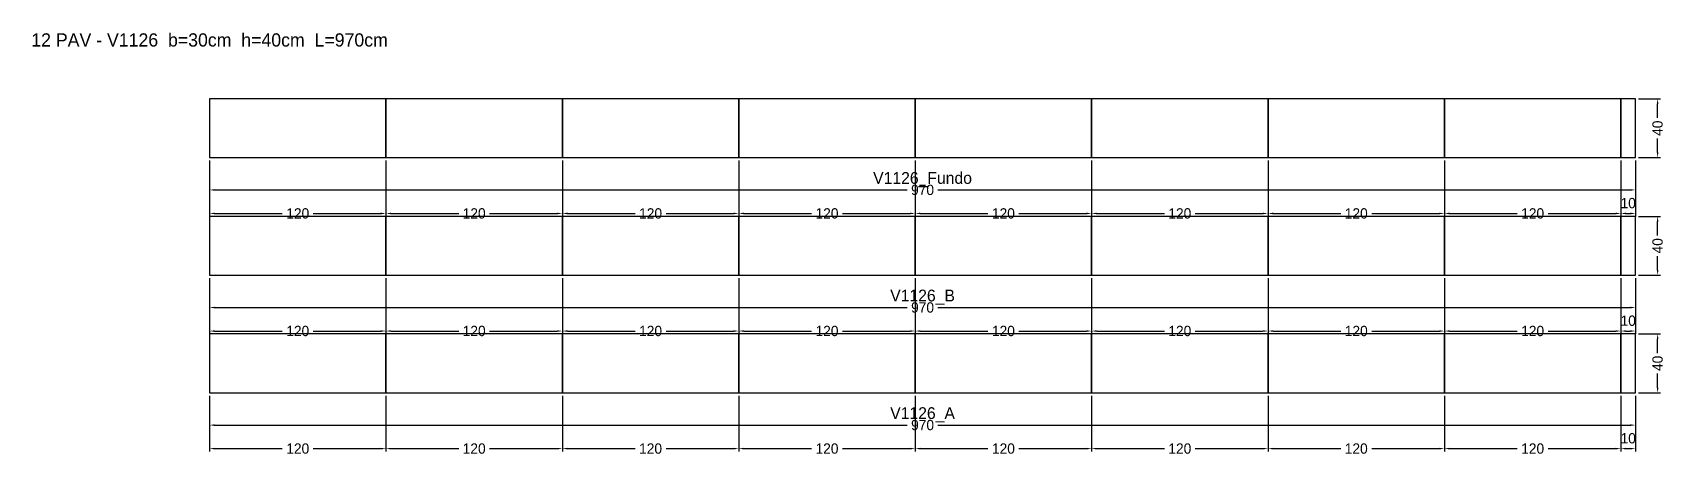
# Model space of a CAD drawing. Header units: metres. Extents: x -120 to 990, y -43 to 245.
import ezdxf

# ---------------------------------------------------------------- set-up
doc = ezdxf.new("R2010")
doc.units = ezdxf.units.M
for name, color, linetype in [('COTA', 3, 'Continuous'), ('NOMENCLATURA', 2, 'Continuous'), ('Paineis', 7, 'Continuous'), ('Texto Secao', 2, 'Continuous')]:
    doc.layers.add(name, color=color, linetype=linetype)
doc.dimstyles.new('COTA_VIG', dxfattribs={"dimtxt": 7, "dimasz": 3.5, "dimexe": 2, "dimexo": 2, "dimgap": 1.5, "dimtad": 1, "dimdec": 1, "dimcen": 2.5, "dimclrd": 3, "dimclre": 3, "dimclrt": 3, "dimazin": 3, "dimtfac": 1, "dimtmove": 0, "dimatfit": 3})

# ---------------------------------------------------------------- blocks, each defined once
blk = doc.blocks.new('_CLOSEDFILLED')
at = {"color": 0, "linetype": 'BYBLOCK'}
blk.add_solid([(-1, 0.16), (0, 0), (-1, -0.16)], dxfattribs=at)
blk = doc.blocks.new('*D1')
at = {"color": 3}
for p, q in [((0, -2), (0, -24)), ((970, -2), (970, -24)), ((3.5, -22), (474.5, -22)), ((495.5, -22), (966.5, -22))]:
    blk.add_line(p, q, dxfattribs=at)
at = {"layer": 'Defpoints'}
for p in [(0, 0), (970, 0), (0, -22)]:
    blk.add_point(p, dxfattribs=at)
at = {"layer": 'COTA', "color": 3, "xscale": 3.5, "yscale": 3.5, "rotation": 180}
blk.add_blockref('_CLOSEDFILLED', (0, -22), dxfattribs=at)
at = {"layer": 'COTA', "color": 3, "xscale": 3.5, "yscale": 3.5}
blk.add_blockref('_CLOSEDFILLED', (970, -22), dxfattribs=at)
at = {"layer": 'COTA', "color": 3, "insert": (485, -22), "char_height": 7, "attachment_point": 5}
blk.add_mtext('970', dxfattribs=at)
blk = doc.blocks.new('*D2')
at = {"color": 3}
for p, q in [((0, -2), (0, -40)), ((120, -2), (120, -40)), ((3.5, -38), (49.5, -38)), ((70.5, -38), (116.5, -38))]:
    blk.add_line(p, q, dxfattribs=at)
at = {"layer": 'Defpoints'}
for p in [(0, 0), (120, 0), (0, -38)]:
    blk.add_point(p, dxfattribs=at)
at = {"layer": 'COTA', "color": 3, "xscale": 3.5, "yscale": 3.5, "rotation": 180}
blk.add_blockref('_CLOSEDFILLED', (0, -38), dxfattribs=at)
at = {"layer": 'COTA', "color": 3, "xscale": 3.5, "yscale": 3.5}
blk.add_blockref('_CLOSEDFILLED', (120, -38), dxfattribs=at)
at = {"layer": 'COTA', "color": 3, "insert": (60, -38), "char_height": 7, "attachment_point": 5}
blk.add_mtext('120', dxfattribs=at)
blk = doc.blocks.new('*D3')
at = {"color": 3}
for p, q in [((120, -2), (120, -40)), ((240, -2), (240, -40)), ((123.5, -38), (169.5, -38)), ((190.5, -38), (236.5, -38))]:
    blk.add_line(p, q, dxfattribs=at)
at = {"layer": 'Defpoints'}
for p in [(120, 0), (240, 0), (120, -38)]:
    blk.add_point(p, dxfattribs=at)
at = {"layer": 'COTA', "color": 3, "xscale": 3.5, "yscale": 3.5, "rotation": 180}
blk.add_blockref('_CLOSEDFILLED', (120, -38), dxfattribs=at)
at = {"layer": 'COTA', "color": 3, "xscale": 3.5, "yscale": 3.5}
blk.add_blockref('_CLOSEDFILLED', (240, -38), dxfattribs=at)
at = {"layer": 'COTA', "color": 3, "insert": (180, -38), "char_height": 7, "attachment_point": 5}
blk.add_mtext('120', dxfattribs=at)
blk = doc.blocks.new('*D4')
at = {"color": 3}
for p, q in [((240, -2), (240, -40)), ((360, -2), (360, -40)), ((243.5, -38), (289.5, -38)), ((310.5, -38), (356.5, -38))]:
    blk.add_line(p, q, dxfattribs=at)
at = {"layer": 'Defpoints'}
for p in [(240, 0), (360, 0), (240, -38)]:
    blk.add_point(p, dxfattribs=at)
at = {"layer": 'COTA', "color": 3, "xscale": 3.5, "yscale": 3.5, "rotation": 180}
blk.add_blockref('_CLOSEDFILLED', (240, -38), dxfattribs=at)
at = {"layer": 'COTA', "color": 3, "xscale": 3.5, "yscale": 3.5}
blk.add_blockref('_CLOSEDFILLED', (360, -38), dxfattribs=at)
at = {"layer": 'COTA', "color": 3, "insert": (300, -38), "char_height": 7, "attachment_point": 5}
blk.add_mtext('120', dxfattribs=at)
blk = doc.blocks.new('*D5')
at = {"color": 3}
for p, q in [((360, -2), (360, -40)), ((480, -2), (480, -40)), ((363.5, -38), (409.5, -38)), ((430.5, -38), (476.5, -38))]:
    blk.add_line(p, q, dxfattribs=at)
at = {"layer": 'Defpoints'}
for p in [(360, 0), (480, 0), (360, -38)]:
    blk.add_point(p, dxfattribs=at)
at = {"layer": 'COTA', "color": 3, "xscale": 3.5, "yscale": 3.5, "rotation": 180}
blk.add_blockref('_CLOSEDFILLED', (360, -38), dxfattribs=at)
at = {"layer": 'COTA', "color": 3, "xscale": 3.5, "yscale": 3.5}
blk.add_blockref('_CLOSEDFILLED', (480, -38), dxfattribs=at)
at = {"layer": 'COTA', "color": 3, "insert": (420, -38), "char_height": 7, "attachment_point": 5}
blk.add_mtext('120', dxfattribs=at)
blk = doc.blocks.new('*D6')
at = {"color": 3}
for p, q in [((480, -2), (480, -40)), ((600, -2), (600, -40)), ((483.5, -38), (529.5, -38)), ((550.5, -38), (596.5, -38))]:
    blk.add_line(p, q, dxfattribs=at)
at = {"layer": 'Defpoints'}
for p in [(480, 0), (600, 0), (480, -38)]:
    blk.add_point(p, dxfattribs=at)
at = {"layer": 'COTA', "color": 3, "xscale": 3.5, "yscale": 3.5, "rotation": 180}
blk.add_blockref('_CLOSEDFILLED', (480, -38), dxfattribs=at)
at = {"layer": 'COTA', "color": 3, "xscale": 3.5, "yscale": 3.5}
blk.add_blockref('_CLOSEDFILLED', (600, -38), dxfattribs=at)
at = {"layer": 'COTA', "color": 3, "insert": (540, -38), "char_height": 7, "attachment_point": 5}
blk.add_mtext('120', dxfattribs=at)
blk = doc.blocks.new('*D7')
at = {"color": 3}
for p, q in [((600, -2), (600, -40)), ((720, -2), (720, -40)), ((603.5, -38), (649.5, -38)), ((670.5, -38), (716.5, -38))]:
    blk.add_line(p, q, dxfattribs=at)
at = {"layer": 'Defpoints'}
for p in [(600, 0), (720, 0), (600, -38)]:
    blk.add_point(p, dxfattribs=at)
at = {"layer": 'COTA', "color": 3, "xscale": 3.5, "yscale": 3.5, "rotation": 180}
blk.add_blockref('_CLOSEDFILLED', (600, -38), dxfattribs=at)
at = {"layer": 'COTA', "color": 3, "xscale": 3.5, "yscale": 3.5}
blk.add_blockref('_CLOSEDFILLED', (720, -38), dxfattribs=at)
at = {"layer": 'COTA', "color": 3, "insert": (660, -38), "char_height": 7, "attachment_point": 5}
blk.add_mtext('120', dxfattribs=at)
blk = doc.blocks.new('*D8')
at = {"color": 3}
for p, q in [((720, -2), (720, -40)), ((840, -2), (840, -40)), ((723.5, -38), (769.5, -38)), ((790.5, -38), (836.5, -38))]:
    blk.add_line(p, q, dxfattribs=at)
at = {"layer": 'Defpoints'}
for p in [(720, 0), (840, 0), (720, -38)]:
    blk.add_point(p, dxfattribs=at)
at = {"layer": 'COTA', "color": 3, "xscale": 3.5, "yscale": 3.5, "rotation": 180}
blk.add_blockref('_CLOSEDFILLED', (720, -38), dxfattribs=at)
at = {"layer": 'COTA', "color": 3, "xscale": 3.5, "yscale": 3.5}
blk.add_blockref('_CLOSEDFILLED', (840, -38), dxfattribs=at)
at = {"layer": 'COTA', "color": 3, "insert": (780, -38), "char_height": 7, "attachment_point": 5}
blk.add_mtext('120', dxfattribs=at)
blk = doc.blocks.new('*D9')
at = {"color": 3}
for p, q in [((840, -2), (840, -40)), ((960, -2), (960, -40)), ((843.5, -38), (889.5, -38)), ((910.5, -38), (956.5, -38))]:
    blk.add_line(p, q, dxfattribs=at)
at = {"layer": 'Defpoints'}
for p in [(840, 0), (960, 0), (840, -38)]:
    blk.add_point(p, dxfattribs=at)
at = {"layer": 'COTA', "color": 3, "xscale": 3.5, "yscale": 3.5, "rotation": 180}
blk.add_blockref('_CLOSEDFILLED', (840, -38), dxfattribs=at)
at = {"layer": 'COTA', "color": 3, "xscale": 3.5, "yscale": 3.5}
blk.add_blockref('_CLOSEDFILLED', (960, -38), dxfattribs=at)
at = {"layer": 'COTA', "color": 3, "insert": (900, -38), "char_height": 7, "attachment_point": 5}
blk.add_mtext('120', dxfattribs=at)
blk = doc.blocks.new('*D11')
at = {"color": 3}
for p, q in [((972, 40), (987, 40)), ((985, 27), (985, 36.5)), ((985, 3.5), (985, 13)), ((972, 0), (987, 0))]:
    blk.add_line(p, q, dxfattribs=at)
at = {"layer": 'Defpoints'}
for p in [(970, 40), (970, 0), (985, 0)]:
    blk.add_point(p, dxfattribs=at)
at = {"layer": 'COTA', "color": 3, "xscale": 3.5, "yscale": 3.5}
for p, rotation in [((985, 40), 90), ((985, 0), 270)]:
    blk.add_blockref('_CLOSEDFILLED', p, dxfattribs=dict(at, rotation=rotation))
at = {"layer": 'COTA', "color": 3, "insert": (985, 20), "char_height": 7, "attachment_point": 5, "rotation": 90}
blk.add_mtext('40', dxfattribs=at)
blk = doc.blocks.new('*D12')
at = {"color": 3}
for p, q in [((0, 78), (0, 56)), ((970, 78), (970, 56)), ((3.5, 58), (474.5, 58)), ((495.5, 58), (966.5, 58))]:
    blk.add_line(p, q, dxfattribs=at)
at = {"layer": 'Defpoints'}
for p in [(0, 80), (970, 80), (0, 58)]:
    blk.add_point(p, dxfattribs=at)
at = {"layer": 'COTA', "color": 3, "xscale": 3.5, "yscale": 3.5, "rotation": 180}
blk.add_blockref('_CLOSEDFILLED', (0, 58), dxfattribs=at)
at = {"layer": 'COTA', "color": 3, "xscale": 3.5, "yscale": 3.5}
blk.add_blockref('_CLOSEDFILLED', (970, 58), dxfattribs=at)
at = {"layer": 'COTA', "color": 3, "insert": (485, 58), "char_height": 7, "attachment_point": 5}
blk.add_mtext('970', dxfattribs=at)
blk = doc.blocks.new('*D13')
at = {"color": 3}
for p, q in [((0, 78), (0, 40)), ((120, 78), (120, 40)), ((3.5, 42), (49.5, 42)), ((70.5, 42), (116.5, 42))]:
    blk.add_line(p, q, dxfattribs=at)
at = {"layer": 'Defpoints'}
for p in [(0, 80), (120, 80), (0, 42)]:
    blk.add_point(p, dxfattribs=at)
at = {"layer": 'COTA', "color": 3, "xscale": 3.5, "yscale": 3.5, "rotation": 180}
blk.add_blockref('_CLOSEDFILLED', (0, 42), dxfattribs=at)
at = {"layer": 'COTA', "color": 3, "xscale": 3.5, "yscale": 3.5}
blk.add_blockref('_CLOSEDFILLED', (120, 42), dxfattribs=at)
at = {"layer": 'COTA', "color": 3, "insert": (60, 42), "char_height": 7, "attachment_point": 5}
blk.add_mtext('120', dxfattribs=at)
blk = doc.blocks.new('*D14')
at = {"color": 3}
for p, q in [((120, 78), (120, 40)), ((240, 78), (240, 40)), ((123.5, 42), (169.5, 42)), ((190.5, 42), (236.5, 42))]:
    blk.add_line(p, q, dxfattribs=at)
at = {"layer": 'Defpoints'}
for p in [(120, 80), (240, 80), (120, 42)]:
    blk.add_point(p, dxfattribs=at)
at = {"layer": 'COTA', "color": 3, "xscale": 3.5, "yscale": 3.5, "rotation": 180}
blk.add_blockref('_CLOSEDFILLED', (120, 42), dxfattribs=at)
at = {"layer": 'COTA', "color": 3, "xscale": 3.5, "yscale": 3.5}
blk.add_blockref('_CLOSEDFILLED', (240, 42), dxfattribs=at)
at = {"layer": 'COTA', "color": 3, "insert": (180, 42), "char_height": 7, "attachment_point": 5}
blk.add_mtext('120', dxfattribs=at)
blk = doc.blocks.new('*D15')
at = {"color": 3}
for p, q in [((240, 78), (240, 40)), ((360, 78), (360, 40)), ((243.5, 42), (289.5, 42)), ((310.5, 42), (356.5, 42))]:
    blk.add_line(p, q, dxfattribs=at)
at = {"layer": 'Defpoints'}
for p in [(240, 80), (360, 80), (240, 42)]:
    blk.add_point(p, dxfattribs=at)
at = {"layer": 'COTA', "color": 3, "xscale": 3.5, "yscale": 3.5, "rotation": 180}
blk.add_blockref('_CLOSEDFILLED', (240, 42), dxfattribs=at)
at = {"layer": 'COTA', "color": 3, "xscale": 3.5, "yscale": 3.5}
blk.add_blockref('_CLOSEDFILLED', (360, 42), dxfattribs=at)
at = {"layer": 'COTA', "color": 3, "insert": (300, 42), "char_height": 7, "attachment_point": 5}
blk.add_mtext('120', dxfattribs=at)
blk = doc.blocks.new('*D16')
at = {"color": 3}
for p, q in [((360, 78), (360, 40)), ((480, 78), (480, 40)), ((363.5, 42), (409.5, 42)), ((430.5, 42), (476.5, 42))]:
    blk.add_line(p, q, dxfattribs=at)
at = {"layer": 'Defpoints'}
for p in [(360, 80), (480, 80), (360, 42)]:
    blk.add_point(p, dxfattribs=at)
at = {"layer": 'COTA', "color": 3, "xscale": 3.5, "yscale": 3.5, "rotation": 180}
blk.add_blockref('_CLOSEDFILLED', (360, 42), dxfattribs=at)
at = {"layer": 'COTA', "color": 3, "xscale": 3.5, "yscale": 3.5}
blk.add_blockref('_CLOSEDFILLED', (480, 42), dxfattribs=at)
at = {"layer": 'COTA', "color": 3, "insert": (420, 42), "char_height": 7, "attachment_point": 5}
blk.add_mtext('120', dxfattribs=at)
blk = doc.blocks.new('*D17')
at = {"color": 3}
for p, q in [((480, 78), (480, 40)), ((600, 78), (600, 40)), ((483.5, 42), (529.5, 42)), ((550.5, 42), (596.5, 42))]:
    blk.add_line(p, q, dxfattribs=at)
at = {"layer": 'Defpoints'}
for p in [(480, 80), (600, 80), (480, 42)]:
    blk.add_point(p, dxfattribs=at)
at = {"layer": 'COTA', "color": 3, "xscale": 3.5, "yscale": 3.5, "rotation": 180}
blk.add_blockref('_CLOSEDFILLED', (480, 42), dxfattribs=at)
at = {"layer": 'COTA', "color": 3, "xscale": 3.5, "yscale": 3.5}
blk.add_blockref('_CLOSEDFILLED', (600, 42), dxfattribs=at)
at = {"layer": 'COTA', "color": 3, "insert": (540, 42), "char_height": 7, "attachment_point": 5}
blk.add_mtext('120', dxfattribs=at)
blk = doc.blocks.new('*D18')
at = {"color": 3}
for p, q in [((600, 78), (600, 40)), ((720, 78), (720, 40)), ((603.5, 42), (649.5, 42)), ((670.5, 42), (716.5, 42))]:
    blk.add_line(p, q, dxfattribs=at)
at = {"layer": 'Defpoints'}
for p in [(600, 80), (720, 80), (600, 42)]:
    blk.add_point(p, dxfattribs=at)
at = {"layer": 'COTA', "color": 3, "xscale": 3.5, "yscale": 3.5, "rotation": 180}
blk.add_blockref('_CLOSEDFILLED', (600, 42), dxfattribs=at)
at = {"layer": 'COTA', "color": 3, "xscale": 3.5, "yscale": 3.5}
blk.add_blockref('_CLOSEDFILLED', (720, 42), dxfattribs=at)
at = {"layer": 'COTA', "color": 3, "insert": (660, 42), "char_height": 7, "attachment_point": 5}
blk.add_mtext('120', dxfattribs=at)
blk = doc.blocks.new('*D19')
at = {"color": 3}
for p, q in [((720, 78), (720, 40)), ((840, 78), (840, 40)), ((723.5, 42), (769.5, 42)), ((790.5, 42), (836.5, 42))]:
    blk.add_line(p, q, dxfattribs=at)
at = {"layer": 'Defpoints'}
for p in [(720, 80), (840, 80), (720, 42)]:
    blk.add_point(p, dxfattribs=at)
at = {"layer": 'COTA', "color": 3, "xscale": 3.5, "yscale": 3.5, "rotation": 180}
blk.add_blockref('_CLOSEDFILLED', (720, 42), dxfattribs=at)
at = {"layer": 'COTA', "color": 3, "xscale": 3.5, "yscale": 3.5}
blk.add_blockref('_CLOSEDFILLED', (840, 42), dxfattribs=at)
at = {"layer": 'COTA', "color": 3, "insert": (780, 42), "char_height": 7, "attachment_point": 5}
blk.add_mtext('120', dxfattribs=at)
blk = doc.blocks.new('*D20')
at = {"color": 3}
for p, q in [((840, 78), (840, 40)), ((960, 78), (960, 40)), ((843.5, 42), (889.5, 42)), ((910.5, 42), (956.5, 42))]:
    blk.add_line(p, q, dxfattribs=at)
at = {"layer": 'Defpoints'}
for p in [(840, 80), (960, 80), (840, 42)]:
    blk.add_point(p, dxfattribs=at)
at = {"layer": 'COTA', "color": 3, "xscale": 3.5, "yscale": 3.5, "rotation": 180}
blk.add_blockref('_CLOSEDFILLED', (840, 42), dxfattribs=at)
at = {"layer": 'COTA', "color": 3, "xscale": 3.5, "yscale": 3.5}
blk.add_blockref('_CLOSEDFILLED', (960, 42), dxfattribs=at)
at = {"layer": 'COTA', "color": 3, "insert": (900, 42), "char_height": 7, "attachment_point": 5}
blk.add_mtext('120', dxfattribs=at)
blk = doc.blocks.new('*D22')
at = {"color": 3}
for p, q in [((972, 120), (987, 120)), ((985, 107), (985, 116.5)), ((985, 83.5), (985, 93)), ((972, 80), (987, 80))]:
    blk.add_line(p, q, dxfattribs=at)
at = {"layer": 'Defpoints'}
for p in [(970, 120), (970, 80), (985, 80)]:
    blk.add_point(p, dxfattribs=at)
at = {"layer": 'COTA', "color": 3, "xscale": 3.5, "yscale": 3.5}
for p, rotation in [((985, 120), 90), ((985, 80), 270)]:
    blk.add_blockref('_CLOSEDFILLED', p, dxfattribs=dict(at, rotation=rotation))
at = {"layer": 'COTA', "color": 3, "insert": (985, 100), "char_height": 7, "attachment_point": 5, "rotation": 90}
blk.add_mtext('40', dxfattribs=at)
blk = doc.blocks.new('*D23')
at = {"color": 3}
for p, q in [((0, 158), (0, 136)), ((970, 158), (970, 136)), ((3.5, 138), (474.5, 138)), ((495.5, 138), (966.5, 138))]:
    blk.add_line(p, q, dxfattribs=at)
at = {"layer": 'Defpoints'}
for p in [(0, 160), (970, 160), (0, 138)]:
    blk.add_point(p, dxfattribs=at)
at = {"layer": 'COTA', "color": 3, "xscale": 3.5, "yscale": 3.5, "rotation": 180}
blk.add_blockref('_CLOSEDFILLED', (0, 138), dxfattribs=at)
at = {"layer": 'COTA', "color": 3, "xscale": 3.5, "yscale": 3.5}
blk.add_blockref('_CLOSEDFILLED', (970, 138), dxfattribs=at)
at = {"layer": 'COTA', "color": 3, "insert": (485, 138), "char_height": 7, "attachment_point": 5}
blk.add_mtext('970', dxfattribs=at)
blk = doc.blocks.new('*D24')
at = {"color": 3}
for p, q in [((0, 158), (0, 120)), ((120, 158), (120, 120)), ((3.5, 122), (49.5, 122)), ((70.5, 122), (116.5, 122))]:
    blk.add_line(p, q, dxfattribs=at)
at = {"layer": 'Defpoints'}
for p in [(0, 160), (120, 160), (0, 122)]:
    blk.add_point(p, dxfattribs=at)
at = {"layer": 'COTA', "color": 3, "xscale": 3.5, "yscale": 3.5, "rotation": 180}
blk.add_blockref('_CLOSEDFILLED', (0, 122), dxfattribs=at)
at = {"layer": 'COTA', "color": 3, "xscale": 3.5, "yscale": 3.5}
blk.add_blockref('_CLOSEDFILLED', (120, 122), dxfattribs=at)
at = {"layer": 'COTA', "color": 3, "insert": (60, 122), "char_height": 7, "attachment_point": 5}
blk.add_mtext('120', dxfattribs=at)
blk = doc.blocks.new('*D25')
at = {"color": 3}
for p, q in [((120, 158), (120, 120)), ((240, 158), (240, 120)), ((123.5, 122), (169.5, 122)), ((190.5, 122), (236.5, 122))]:
    blk.add_line(p, q, dxfattribs=at)
at = {"layer": 'Defpoints'}
for p in [(120, 160), (240, 160), (120, 122)]:
    blk.add_point(p, dxfattribs=at)
at = {"layer": 'COTA', "color": 3, "xscale": 3.5, "yscale": 3.5, "rotation": 180}
blk.add_blockref('_CLOSEDFILLED', (120, 122), dxfattribs=at)
at = {"layer": 'COTA', "color": 3, "xscale": 3.5, "yscale": 3.5}
blk.add_blockref('_CLOSEDFILLED', (240, 122), dxfattribs=at)
at = {"layer": 'COTA', "color": 3, "insert": (180, 122), "char_height": 7, "attachment_point": 5}
blk.add_mtext('120', dxfattribs=at)
blk = doc.blocks.new('*D26')
at = {"color": 3}
for p, q in [((240, 158), (240, 120)), ((360, 158), (360, 120)), ((243.5, 122), (289.5, 122)), ((310.5, 122), (356.5, 122))]:
    blk.add_line(p, q, dxfattribs=at)
at = {"layer": 'Defpoints'}
for p in [(240, 160), (360, 160), (240, 122)]:
    blk.add_point(p, dxfattribs=at)
at = {"layer": 'COTA', "color": 3, "xscale": 3.5, "yscale": 3.5, "rotation": 180}
blk.add_blockref('_CLOSEDFILLED', (240, 122), dxfattribs=at)
at = {"layer": 'COTA', "color": 3, "xscale": 3.5, "yscale": 3.5}
blk.add_blockref('_CLOSEDFILLED', (360, 122), dxfattribs=at)
at = {"layer": 'COTA', "color": 3, "insert": (300, 122), "char_height": 7, "attachment_point": 5}
blk.add_mtext('120', dxfattribs=at)
blk = doc.blocks.new('*D27')
at = {"color": 3}
for p, q in [((360, 158), (360, 120)), ((480, 158), (480, 120)), ((363.5, 122), (409.5, 122)), ((430.5, 122), (476.5, 122))]:
    blk.add_line(p, q, dxfattribs=at)
at = {"layer": 'Defpoints'}
for p in [(360, 160), (480, 160), (360, 122)]:
    blk.add_point(p, dxfattribs=at)
at = {"layer": 'COTA', "color": 3, "xscale": 3.5, "yscale": 3.5, "rotation": 180}
blk.add_blockref('_CLOSEDFILLED', (360, 122), dxfattribs=at)
at = {"layer": 'COTA', "color": 3, "xscale": 3.5, "yscale": 3.5}
blk.add_blockref('_CLOSEDFILLED', (480, 122), dxfattribs=at)
at = {"layer": 'COTA', "color": 3, "insert": (420, 122), "char_height": 7, "attachment_point": 5}
blk.add_mtext('120', dxfattribs=at)
blk = doc.blocks.new('*D28')
at = {"color": 3}
for p, q in [((480, 158), (480, 120)), ((600, 158), (600, 120)), ((483.5, 122), (529.5, 122)), ((550.5, 122), (596.5, 122))]:
    blk.add_line(p, q, dxfattribs=at)
at = {"layer": 'Defpoints'}
for p in [(480, 160), (600, 160), (480, 122)]:
    blk.add_point(p, dxfattribs=at)
at = {"layer": 'COTA', "color": 3, "xscale": 3.5, "yscale": 3.5, "rotation": 180}
blk.add_blockref('_CLOSEDFILLED', (480, 122), dxfattribs=at)
at = {"layer": 'COTA', "color": 3, "xscale": 3.5, "yscale": 3.5}
blk.add_blockref('_CLOSEDFILLED', (600, 122), dxfattribs=at)
at = {"layer": 'COTA', "color": 3, "insert": (540, 122), "char_height": 7, "attachment_point": 5}
blk.add_mtext('120', dxfattribs=at)
blk = doc.blocks.new('*D29')
at = {"color": 3}
for p, q in [((600, 158), (600, 120)), ((720, 158), (720, 120)), ((603.5, 122), (649.5, 122)), ((670.5, 122), (716.5, 122))]:
    blk.add_line(p, q, dxfattribs=at)
at = {"layer": 'Defpoints'}
for p in [(600, 160), (720, 160), (600, 122)]:
    blk.add_point(p, dxfattribs=at)
at = {"layer": 'COTA', "color": 3, "xscale": 3.5, "yscale": 3.5, "rotation": 180}
blk.add_blockref('_CLOSEDFILLED', (600, 122), dxfattribs=at)
at = {"layer": 'COTA', "color": 3, "xscale": 3.5, "yscale": 3.5}
blk.add_blockref('_CLOSEDFILLED', (720, 122), dxfattribs=at)
at = {"layer": 'COTA', "color": 3, "insert": (660, 122), "char_height": 7, "attachment_point": 5}
blk.add_mtext('120', dxfattribs=at)
blk = doc.blocks.new('*D30')
at = {"color": 3}
for p, q in [((720, 158), (720, 120)), ((840, 158), (840, 120)), ((723.5, 122), (769.5, 122)), ((790.5, 122), (836.5, 122))]:
    blk.add_line(p, q, dxfattribs=at)
at = {"layer": 'Defpoints'}
for p in [(720, 160), (840, 160), (720, 122)]:
    blk.add_point(p, dxfattribs=at)
at = {"layer": 'COTA', "color": 3, "xscale": 3.5, "yscale": 3.5, "rotation": 180}
blk.add_blockref('_CLOSEDFILLED', (720, 122), dxfattribs=at)
at = {"layer": 'COTA', "color": 3, "xscale": 3.5, "yscale": 3.5}
blk.add_blockref('_CLOSEDFILLED', (840, 122), dxfattribs=at)
at = {"layer": 'COTA', "color": 3, "insert": (780, 122), "char_height": 7, "attachment_point": 5}
blk.add_mtext('120', dxfattribs=at)
blk = doc.blocks.new('*D31')
at = {"color": 3}
for p, q in [((840, 158), (840, 120)), ((960, 158), (960, 120)), ((843.5, 122), (889.5, 122)), ((910.5, 122), (956.5, 122))]:
    blk.add_line(p, q, dxfattribs=at)
at = {"layer": 'Defpoints'}
for p in [(840, 160), (960, 160), (840, 122)]:
    blk.add_point(p, dxfattribs=at)
at = {"layer": 'COTA', "color": 3, "xscale": 3.5, "yscale": 3.5, "rotation": 180}
blk.add_blockref('_CLOSEDFILLED', (840, 122), dxfattribs=at)
at = {"layer": 'COTA', "color": 3, "xscale": 3.5, "yscale": 3.5}
blk.add_blockref('_CLOSEDFILLED', (960, 122), dxfattribs=at)
at = {"layer": 'COTA', "color": 3, "insert": (900, 122), "char_height": 7, "attachment_point": 5}
blk.add_mtext('120', dxfattribs=at)
blk = doc.blocks.new('*D33')
at = {"color": 3}
for p, q in [((972, 200), (987, 200)), ((985, 187), (985, 196.5)), ((985, 163.5), (985, 173)), ((972, 160), (987, 160))]:
    blk.add_line(p, q, dxfattribs=at)
at = {"layer": 'Defpoints'}
for p in [(970, 200), (970, 160), (985, 160)]:
    blk.add_point(p, dxfattribs=at)
at = {"layer": 'COTA', "color": 3, "xscale": 3.5, "yscale": 3.5}
for p, rotation in [((985, 200), 90), ((985, 160), 270)]:
    blk.add_blockref('_CLOSEDFILLED', p, dxfattribs=dict(at, rotation=rotation))
at = {"layer": 'COTA', "color": 3, "insert": (985, 180), "char_height": 7, "attachment_point": 5, "rotation": 90}
blk.add_mtext('40', dxfattribs=at)

msp = doc.modelspace()

# ---------------------------------------------------------------- linework, layer by layer
at = {"layer": 'Paineis'}
for points in [[(0, 160), (120, 160), (120, 200), (0, 200)], [(120, 160), (240, 160), (240, 200), (120, 200)], [(240, 160), (360, 160), (360, 200), (240, 200)], [(360, 160), (480, 160), (480, 200), (360, 200)], [(480, 160), (600, 160), (600, 200), (480, 200)], [(600, 160), (720, 160), (720, 200), (600, 200)], [(720, 160), (840, 160), (840, 200), (720, 200)], [(840, 160), (960, 160), (960, 200), (840, 200)], [(960, 160), (970, 160), (970, 200), (960, 200)], [(0, 80), (120, 80), (120, 120), (0, 120)], [(120, 80), (240, 80), (240, 120), (120, 120)], [(240, 80), (360, 80), (360, 120), (240, 120)], [(360, 80), (480, 80), (480, 120), (360, 120)], [(480, 80), (600, 80), (600, 120), (480, 120)], [(600, 80), (720, 80), (720, 120), (600, 120)], [(720, 80), (840, 80), (840, 120), (720, 120)], [(840, 80), (960, 80), (960, 120), (840, 120)], [(960, 80), (970, 80), (970, 120), (960, 120)], [(0, 0), (120, 0), (120, 40), (0, 40)], [(120, 0), (240, 0), (240, 40), (120, 40)], [(240, 0), (360, 0), (360, 40), (240, 40)], [(360, 0), (480, 0), (480, 40), (360, 40)], [(480, 0), (600, 0), (600, 40), (480, 40)], [(600, 0), (720, 0), (720, 40), (600, 40)], [(720, 0), (840, 0), (840, 40), (720, 40)], [(840, 0), (960, 0), (960, 40), (840, 40)], [(960, 0), (970, 0), (970, 40), (960, 40)]]:
    msp.add_lwpolyline(points, close=True, dxfattribs=at)

# ---------------------------------------------------------------- texts
at = {"layer": 'NOMENCLATURA', "insert": (0, 240), "char_height": 9, "width": 990, "attachment_point": 5}
msp.add_mtext('12 PAV - V1126  b=30cm  h=40cm  L=970cm', dxfattribs=at)
at = {"layer": 'Texto Secao', "char_height": 8, "width": 990, "attachment_point": 5}
for s, insert in [('V1126_Fundo', (485, 145)), ('V1126_B', (485, 65)), ('V1126_A', (485, -15))]:
    msp.add_mtext(s, dxfattribs=dict(at, insert=insert))

# ---------------------------------------------------------------- dimensions: what is measured, and where the dimension line sits
at = {"layer": 'COTA'}
for base, p1, p2, picture, middle in [((985, 160), (970, 160), (970, 200), '*D33', (985, 180)), ((985, 80), (970, 80), (970, 120), '*D22', (985, 100)), ((985, 0), (970, 0), (970, 40), '*D11', (985, 20))]:
    dim = msp.add_linear_dim(base=base, p1=p1, p2=p2, angle=90, dimstyle='COTA_VIG', dxfattribs=at)
    dim.commit()
    dim.dimension.update_dxf_attribs({"geometry": picture, "text_midpoint": middle})
for base, p1, p2, picture, middle in [((0, 138), (0, 160), (970, 160), '*D23', (485, 138)), ((0, 122), (0, 160), (120, 160), '*D24', (60, 122)), ((120, 122), (120, 160), (240, 160), '*D25', (180, 122)), ((240, 122), (240, 160), (360, 160), '*D26', (300, 122)), ((360, 122), (360, 160), (480, 160), '*D27', (420, 122)), ((480, 122), (480, 160), (600, 160), '*D28', (540, 122)), ((600, 122), (600, 160), (720, 160), '*D29', (660, 122)), ((720, 122), (720, 160), (840, 160), '*D30', (780, 122)), ((840, 122), (840, 160), (960, 160), '*D31', (900, 122)), ((0, 58), (0, 80), (970, 80), '*D12', (485, 58)), ((0, 42), (0, 80), (120, 80), '*D13', (60, 42)), ((120, 42), (120, 80), (240, 80), '*D14', (180, 42)), ((240, 42), (240, 80), (360, 80), '*D15', (300, 42)), ((360, 42), (360, 80), (480, 80), '*D16', (420, 42)), ((480, 42), (480, 80), (600, 80), '*D17', (540, 42)), ((600, 42), (600, 80), (720, 80), '*D18', (660, 42)), ((720, 42), (720, 80), (840, 80), '*D19', (780, 42)), ((840, 42), (840, 80), (960, 80), '*D20', (900, 42)), ((0, -22), (0, 0), (970, 0), '*D1', (485, -22)), ((0, -38), (0, 0), (120, 0), '*D2', (60, -38)), ((120, -38), (120, 0), (240, 0), '*D3', (180, -38)), ((240, -38), (240, 0), (360, 0), '*D4', (300, -38)), ((360, -38), (360, 0), (480, 0), '*D5', (420, -38)), ((480, -38), (480, 0), (600, 0), '*D6', (540, -38)), ((600, -38), (600, 0), (720, 0), '*D7', (660, -38)), ((720, -38), (720, 0), (840, 0), '*D8', (780, -38)), ((840, -38), (840, 0), (960, 0), '*D9', (900, -38))]:
    dim = msp.add_linear_dim(base=base, p1=p1, p2=p2, dimstyle='COTA_VIG', dxfattribs=at)
    dim.commit()
    dim.dimension.update_dxf_attribs({"geometry": picture, "text_midpoint": middle})
for base, p1, p2 in [((960, 122), (960, 160), (970, 160)), ((960, 42), (960, 80), (970, 80)), ((960, -38), (960, 0), (970, 0))]:
    msp.add_linear_dim(base=base, p1=p1, p2=p2, dimstyle='COTA_VIG', dxfattribs=at).render()

doc.saveas('drawing.dxf')
